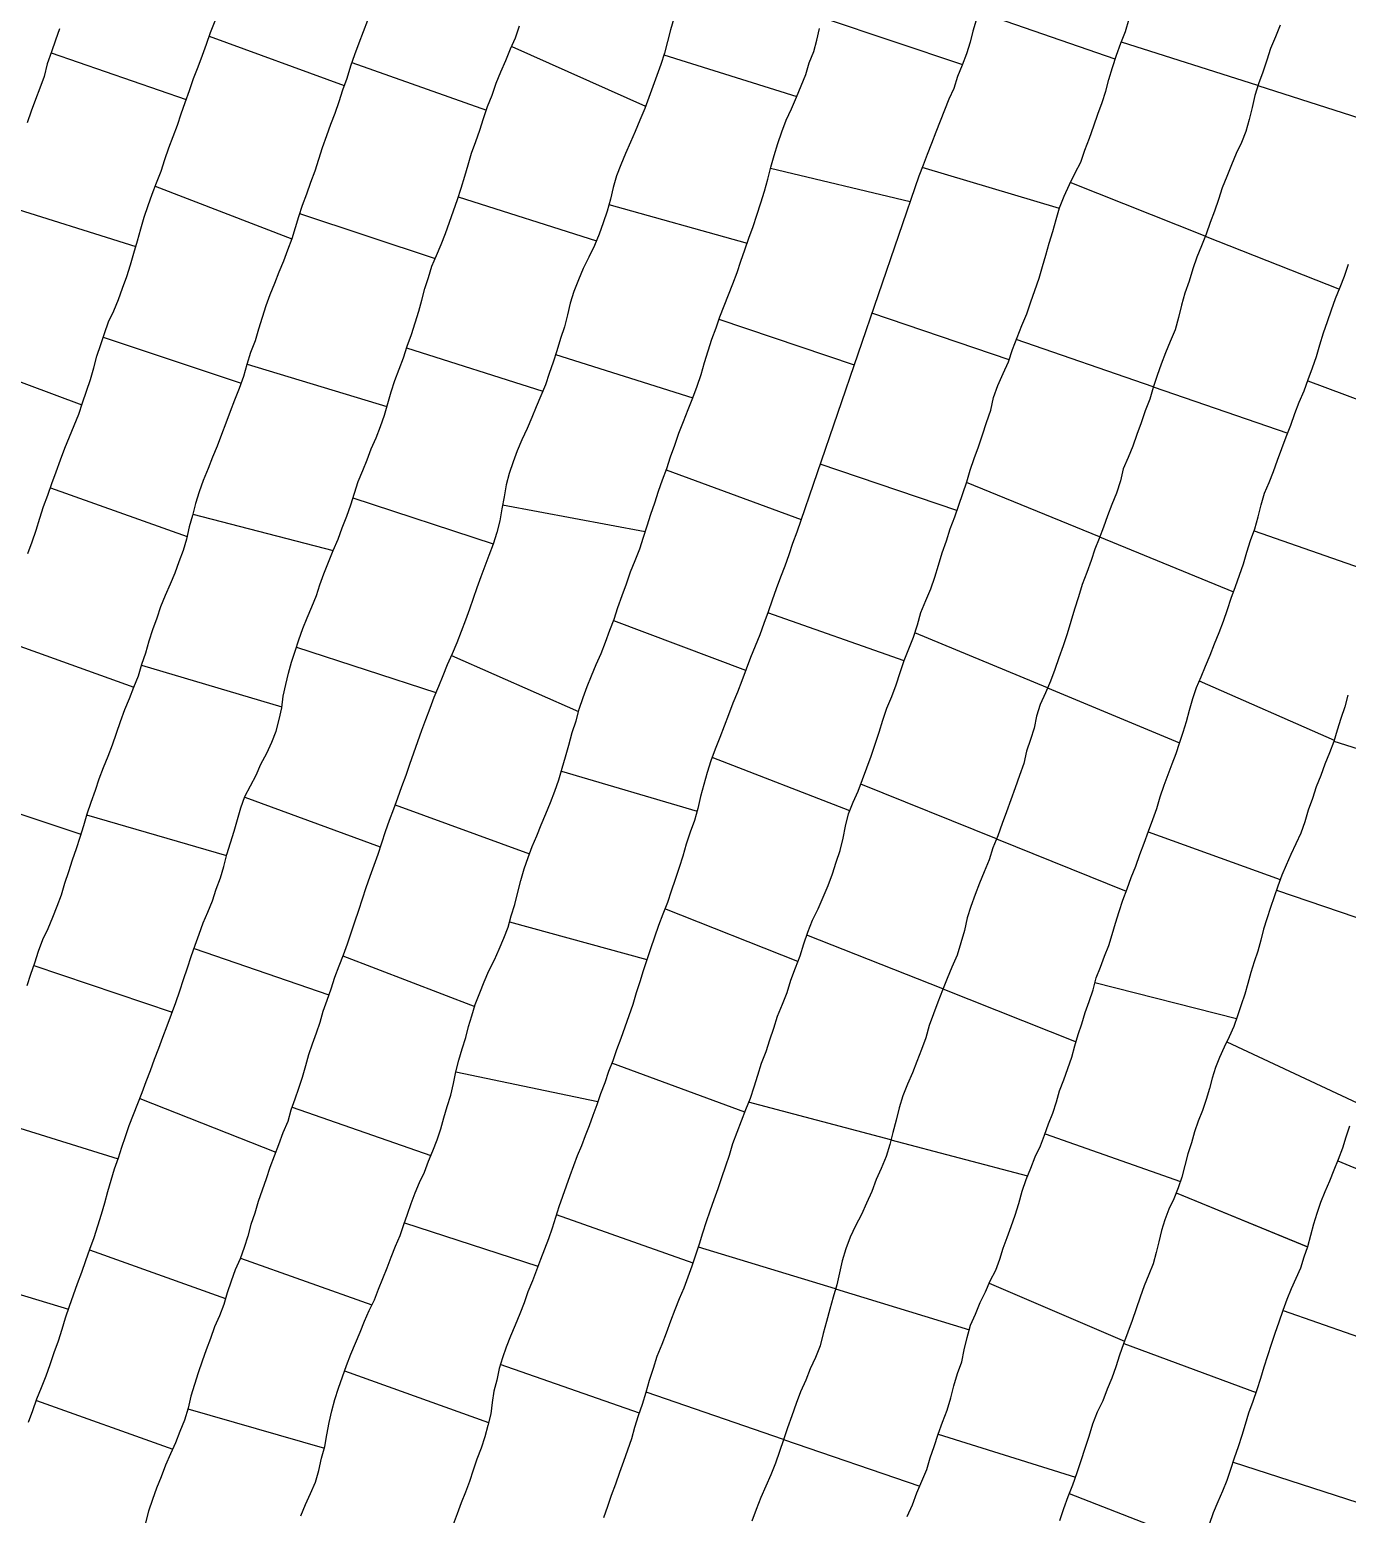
# Model space of a CAD drawing. Extents: x 703186 to 703989, y 1560402 to 1561368.
# Drawn here: x 703622.23 to 703663.49, y 1560589.44 to 1560635.93 of the extents above; entities that cross this region are included whole.
import ezdxf

# ---------------------------------------------------------------- set-up
doc = ezdxf.new("R2010")
doc.units = 0
doc.layers.add('10124_2002_REAL', color=30, linetype='Continuous')
doc.layers.add('AGROCAD PLL', color=7, linetype='Continuous')

msp = doc.modelspace()

# ---------------------------------------------------------------- linework, layer by layer
at = {"layer": '10124_2002_REAL'}
for points in [[(703632.8097, 1560636.2204), (703632.6738, 1560635.8671), (703632.5383, 1560635.5135), (703632.4013, 1560635.1413), (703632.2769, 1560634.7883), (703632.1627, 1560634.4073), (703632.0213, 1560634.042), (703631.9067, 1560633.6716), (703631.7808, 1560633.3083), (703631.6428, 1560632.9606), (703631.5185, 1560632.6025), (703631.3873, 1560632.2348), (703631.2724, 1560631.8685), (703631.1531, 1560631.5037), (703631.0243, 1560631.1429), (703630.8956, 1560630.7816), (703630.7637, 1560630.4288), (703630.6461, 1560630.0755), (703630.5437, 1560629.7303), (703630.4316, 1560629.3797), (703630.3056, 1560629.0318), (703630.1702, 1560628.6807), (703630.0335, 1560628.3326), (703629.8963, 1560627.98), (703629.7525, 1560627.6239), (703629.6231, 1560627.282), (703629.5061, 1560626.9176), (703629.3916, 1560626.5528), (703629.2861, 1560626.1879), (703629.1436, 1560625.8206), (703629.0311, 1560625.449), (703628.9225, 1560625.0672), (703628.7918, 1560624.6957), (703628.638, 1560624.3342), (703628.5025, 1560623.9716), (703628.3689, 1560623.6102), (703628.2325, 1560623.2535), (703628.0946, 1560622.8912), (703627.9519, 1560622.5455), (703627.8136, 1560622.1876), (703627.6627, 1560621.8181), (703627.5362, 1560621.4585), (703627.4198, 1560621.0918), (703627.3242, 1560620.7215), (703627.2258, 1560620.3611), (703627.137, 1560619.9779), (703627.0309, 1560619.621), (703626.9007, 1560619.2648), (703626.7698, 1560618.9072), (703626.6284, 1560618.5641), (703626.4663, 1560618.2087), (703626.3263, 1560617.8555), (703626.2053, 1560617.5001), (703626.0765, 1560617.1368), (703625.9592, 1560616.7786), (703625.8517, 1560616.4103), (703625.7336, 1560616.0488), (703625.626, 1560615.6882), (703625.4814, 1560615.3321), (703625.3439, 1560614.9781), (703625.1936, 1560614.6291), (703625.0616, 1560614.2572), (703624.9402, 1560613.8886), (703624.8086, 1560613.5266), (703624.6763, 1560613.1664), (703624.5272, 1560612.8152), (703624.3944, 1560612.4599), (703624.275, 1560612.1028), (703624.1471, 1560611.7344), (703624.0192, 1560611.3666), (703623.9124, 1560610.999), (703623.7991, 1560610.6374), (703623.6843, 1560610.2739), (703623.5574, 1560609.9197), (703623.442, 1560609.562), (703623.3215, 1560609.1911), (703623.2109, 1560608.8253), (703623.0795, 1560608.4716), (703622.9432, 1560608.1253), (703622.7924, 1560607.778), (703622.6338, 1560607.4267), (703622.4951, 1560607.0645), (703622.3766, 1560606.6956), (703622.2563, 1560606.3404), (703622.1415, 1560605.9856)], [(703622.1719, 1560619.5228), (703622.301, 1560619.8919), (703622.4272, 1560620.2609), (703622.5422, 1560620.6362), (703622.6628, 1560620.9979), (703622.7947, 1560621.3548), (703622.9242, 1560621.7175), (703623.06, 1560622.0855), (703623.1941, 1560622.4594), (703623.333, 1560622.8257), (703623.4751, 1560623.18), (703623.6255, 1560623.5315), (703623.7625, 1560623.8954), (703623.8845, 1560624.2508), (703624.0079, 1560624.6127), (703624.1288, 1560624.9795), (703624.234, 1560625.3455), (703624.3329, 1560625.7037), (703624.4547, 1560626.075), (703624.5706, 1560626.4214), (703624.6967, 1560626.7817), (703624.8635, 1560627.1304), (703625.0039, 1560627.4823), (703625.1364, 1560627.8339), (703625.2676, 1560628.2043), (703625.3886, 1560628.566), (703625.4848, 1560628.9379), (703625.5998, 1560629.322), (703625.7053, 1560629.6934), (703625.8102, 1560630.0608), (703625.9333, 1560630.4213), (703626.0585, 1560630.7788), (703626.1949, 1560631.1334), (703626.34, 1560631.4955), (703626.4559, 1560631.8641), (703626.5854, 1560632.2343), (703626.7156, 1560632.5861), (703626.8572, 1560632.9387), (703626.9657, 1560633.2963), (703627.0917, 1560633.6554), (703627.231, 1560634.0302), (703627.354, 1560634.4007), (703627.5007, 1560634.7721), (703627.6377, 1560635.1281), (703627.7613, 1560635.4805), (703627.8943, 1560635.8457), (703628.0397, 1560636.2057)], [(703622.195, 1560592.3203), (703622.3238, 1560592.6872), (703622.454, 1560593.0509), (703622.5925, 1560593.4133), (703622.7415, 1560593.7722), (703622.8718, 1560594.1328), (703622.9951, 1560594.5018), (703623.1253, 1560594.8737), (703623.2471, 1560595.2372), (703623.3444, 1560595.5928), (703623.4692, 1560595.9547), (703623.5981, 1560596.3103), (703623.7277, 1560596.6651), (703623.8571, 1560597.0261), (703623.9846, 1560597.3845), (703624.1129, 1560597.7443), (703624.2474, 1560598.1051), (703624.3579, 1560598.4744), (703624.4778, 1560598.8331), (703624.5775, 1560599.1915), (703624.6759, 1560599.5473), (703624.7766, 1560599.8988), (703624.8794, 1560600.2533), (703625.0034, 1560600.6007), (703625.1174, 1560600.9378), (703625.2322, 1560601.2682), (703625.342, 1560601.6133), (703625.4749, 1560601.956), (703625.6184, 1560602.3032), (703625.7535, 1560602.646), (703625.8753, 1560602.9932), (703626.0069, 1560603.3397), (703626.1324, 1560603.6904), (703626.2678, 1560604.0366), (703626.398, 1560604.3798), (703626.5348, 1560604.7367), (703626.6658, 1560605.098), (703626.8015, 1560605.4615), (703626.9251, 1560605.8329), (703627.0435, 1560606.1889), (703627.1641, 1560606.5527), (703627.2874, 1560606.9067), (703627.4095, 1560607.2607), (703627.5311, 1560607.6112), (703627.6584, 1560607.9651), (703627.8078, 1560608.2984), (703627.9491, 1560608.65), (703628.0669, 1560609.0124), (703628.1991, 1560609.3661), (703628.304, 1560609.7269), (703628.4025, 1560610.1011), (703628.5179, 1560610.4652), (703628.6326, 1560610.8298), (703628.7378, 1560611.1984), (703628.84, 1560611.5673), (703628.9686, 1560611.9174), (703629.138, 1560612.2545), (703629.3194, 1560612.582), (703629.4687, 1560612.9325), (703629.6524, 1560613.2742), (703629.8148, 1560613.6184), (703629.9418, 1560613.9679), (703630.0433, 1560614.3299), (703630.119, 1560614.6927), (703630.1692, 1560615.0616), (703630.2498, 1560615.4213), (703630.3278, 1560615.7787), (703630.4263, 1560616.129), (703630.5453, 1560616.4738), (703630.6579, 1560616.8201), (703630.7836, 1560617.1744), (703630.9208, 1560617.5159), (703631.0666, 1560617.8608), (703631.2061, 1560618.2091), (703631.316, 1560618.5421), (703631.4386, 1560618.8955), (703631.5852, 1560619.2519), (703631.7277, 1560619.6187), (703631.8849, 1560619.9718), (703632.016, 1560620.334), (703632.1533, 1560620.6919), (703632.2823, 1560621.0553), (703632.4011, 1560621.4193), (703632.5176, 1560621.779), (703632.6563, 1560622.1229), (703632.7945, 1560622.4567), (703632.9254, 1560622.8002), (703633.0799, 1560623.1488), (703633.2135, 1560623.5043), (703633.3384, 1560623.8597), (703633.4375, 1560624.2285), (703633.5421, 1560624.5915), (703633.659, 1560624.946), (703633.7952, 1560625.3018), (703633.9303, 1560625.6541), (703634.047, 1560626.0212), (703634.1786, 1560626.3889), (703634.2994, 1560626.7533), (703634.416, 1560627.1119), (703634.5054, 1560627.4656), (703634.6007, 1560627.8242), (703634.7191, 1560628.1737), (703634.8206, 1560628.5206), (703634.961, 1560628.8577), (703635.114, 1560629.2009), (703635.2463, 1560629.5485), (703635.3683, 1560629.8993), (703635.4958, 1560630.2599), (703635.6226, 1560630.6156), (703635.7363, 1560630.9716), (703635.8506, 1560631.3477), (703635.953, 1560631.6947), (703636.0657, 1560632.0668), (703636.2025, 1560632.4295), (703636.3213, 1560632.7823), (703636.4369, 1560633.1511), (703636.5637, 1560633.5211), (703636.7084, 1560633.8809), (703636.8302, 1560634.2549), (703636.9851, 1560634.614), (703637.14, 1560634.9668), (703637.2871, 1560635.3277), (703637.4436, 1560635.6798), (703637.5679, 1560636.0519)], [(703642.3994, 1560636.2769), (703642.2975, 1560635.924), (703642.2044, 1560635.5585), (703642.1057, 1560635.1981), (703641.9948, 1560634.8438), (703641.8626, 1560634.5017), (703641.7369, 1560634.156), (703641.6146, 1560633.8038), (703641.4865, 1560633.4609), (703641.333, 1560633.0981), (703641.1835, 1560632.7477), (703641.0363, 1560632.4047), (703640.884, 1560632.05), (703640.7361, 1560631.7025), (703640.603, 1560631.356), (703640.5032, 1560630.9888), (703640.4119, 1560630.619), (703640.3083, 1560630.2474), (703640.1884, 1560629.8875), (703640.0565, 1560629.5262), (703639.9131, 1560629.1677), (703639.7336, 1560628.8043), (703639.554, 1560628.4557), (703639.4135, 1560628.0927), (703639.2628, 1560627.7337), (703639.1485, 1560627.3708), (703639.0637, 1560627.0023), (703638.973, 1560626.6227), (703638.8451, 1560626.2602), (703638.7366, 1560625.8794), (703638.6235, 1560625.5204), (703638.4975, 1560625.1642), (703638.3767, 1560624.8065), (703638.2339, 1560624.4642), (703638.0843, 1560624.1173), (703637.9496, 1560623.7836), (703637.8071, 1560623.4398), (703637.6368, 1560623.0903), (703637.4969, 1560622.7457), (703637.3629, 1560622.3956), (703637.2432, 1560622.0347), (703637.1498, 1560621.6776), (703637.0835, 1560621.2999), (703637.0136, 1560620.927), (703636.9467, 1560620.552), (703636.8538, 1560620.1875), (703636.7376, 1560619.824), (703636.6015, 1560619.4688), (703636.483, 1560619.1353), (703636.3548, 1560618.7932), (703636.2316, 1560618.4489), (703636.1119, 1560618.1216), (703635.9949, 1560617.7835), (703635.872, 1560617.4359), (703635.7385, 1560617.0891), (703635.6009, 1560616.7302), (703635.4544, 1560616.3808), (703635.3038, 1560616.0371), (703635.1635, 1560615.693), (703635.0247, 1560615.3589), (703634.8847, 1560615.0169), (703634.7531, 1560614.6722), (703634.6266, 1560614.3216), (703634.496, 1560613.9795), (703634.3664, 1560613.6327), (703634.2469, 1560613.2741), (703634.1245, 1560612.9223), (703634.0047, 1560612.5702), (703633.875, 1560612.2176), (703633.7457, 1560611.8701), (703633.6189, 1560611.5209), (703633.4793, 1560611.1707), (703633.3596, 1560610.8109), (703633.2435, 1560610.4551), (703633.1282, 1560610.1019), (703633.001, 1560609.7609), (703632.8748, 1560609.4074), (703632.7542, 1560609.0531), (703632.6353, 1560608.7002), (703632.5233, 1560608.3436), (703632.4024, 1560607.9838), (703632.284, 1560607.6337), (703632.1691, 1560607.296), (703632.0416, 1560606.9539), (703631.9053, 1560606.6002), (703631.7721, 1560606.2468), (703631.6553, 1560605.8791), (703631.5347, 1560605.5295), (703631.4092, 1560605.1801), (703631.3097, 1560604.8419), (703631.2, 1560604.5091), (703631.0725, 1560604.1591), (703630.9598, 1560603.8261), (703630.8645, 1560603.4816), (703630.7609, 1560603.1146), (703630.6452, 1560602.7725), (703630.5308, 1560602.4394), (703630.41, 1560602.094), (703630.3058, 1560601.7374), (703630.1553, 1560601.3824), (703630.0178, 1560601.0145), (703629.8867, 1560600.6555), (703629.7522, 1560600.3004), (703629.6305, 1560599.9437), (703629.5081, 1560599.5892), (703629.3829, 1560599.2332), (703629.2754, 1560598.8727), (703629.1508, 1560598.5104), (703629.0544, 1560598.146), (703628.9451, 1560597.7953), (703628.8171, 1560597.4361), (703628.6663, 1560597.0956), (703628.533, 1560596.7382), (703628.4151, 1560596.3783), (703628.3068, 1560596.0115), (703628.1707, 1560595.6563), (703628.0181, 1560595.308), (703627.8933, 1560594.9496), (703627.7492, 1560594.5925), (703627.6308, 1560594.2338), (703627.5057, 1560593.8742), (703627.3859, 1560593.5064), (703627.2787, 1560593.1406), (703627.1888, 1560592.7627), (703627.0784, 1560592.3827), (703626.9324, 1560592.0355), (703626.7951, 1560591.6796), (703626.6389, 1560591.3298), (703626.4833, 1560590.9758), (703626.3421, 1560590.6148), (703626.2006, 1560590.2621), (703626.0687, 1560589.8997), (703625.9522, 1560589.5331), (703625.8493, 1560589.1757)], [(703651.8653, 1560636.2336), (703651.7607, 1560635.8852), (703651.6771, 1560635.5353), (703651.565, 1560635.178), (703651.4268, 1560634.8179), (703651.2778, 1560634.4632), (703651.1685, 1560634.093), (703651.0141, 1560633.7553), (703650.8754, 1560633.4138), (703650.733, 1560633.0716), (703650.6004, 1560632.7187), (703650.4676, 1560632.3638), (703650.3287, 1560632.0226), (703650.2019, 1560631.6849), (703650.0663, 1560631.3397), (703646.2519, 1560620.1999), (703646.1124, 1560619.8375), (703645.9992, 1560619.4854), (703645.8757, 1560619.1348), (703645.7426, 1560618.7827), (703645.6018, 1560618.4256), (703645.4774, 1560618.0609), (703645.3537, 1560617.7044), (703645.2199, 1560617.3395), (703645.0871, 1560616.9794), (703644.9436, 1560616.6223), (703644.7978, 1560616.2664), (703644.6585, 1560615.9093), (703644.5236, 1560615.5419), (703644.3877, 1560615.1884), (703644.2483, 1560614.8357), (703644.1098, 1560614.4797), (703643.9765, 1560614.1244), (703643.8368, 1560613.7631), (703643.6909, 1560613.4028), (703643.5589, 1560613.0399), (703643.4379, 1560612.6703), (703643.3356, 1560612.2986), (703643.2375, 1560611.9228), (703643.1458, 1560611.5444), (703643.0449, 1560611.1679), (703642.9072, 1560610.7973), (703642.7843, 1560610.426), (703642.6747, 1560610.0537), (703642.5664, 1560609.6901), (703642.443, 1560609.3196), (703642.312, 1560608.9502), (703642.1952, 1560608.5951), (703642.0516, 1560608.23), (703641.9149, 1560607.8732), (703641.7876, 1560607.5155), (703641.665, 1560607.1513), (703641.5499, 1560606.8042), (703641.4392, 1560606.4592), (703641.3301, 1560606.1139), (703641.2172, 1560605.7712), (703641.1122, 1560605.4073), (703640.9932, 1560605.0481), (703640.868, 1560604.6917), (703640.7381, 1560604.3378), (703640.6051, 1560603.9865), (703640.4857, 1560603.6445), (703640.3517, 1560603.3035), (703640.2334, 1560602.9537), (703640.1015, 1560602.6053), (703639.9825, 1560602.2608), (703639.864, 1560601.9253), (703639.7468, 1560601.6035), (703639.6209, 1560601.2865), (703639.5019, 1560600.9767), (703639.3737, 1560600.668), (703639.2552, 1560600.3492), (703639.1427, 1560600.0359), (703639.0227, 1560599.7167), (703638.9106, 1560599.3884), (703638.797, 1560599.0633), (703638.6972, 1560598.7331), (703638.5912, 1560598.3995), (703638.4681, 1560598.0665), (703638.3454, 1560597.7402), (703638.2255, 1560597.4168), (703638.0949, 1560597.0868), (703637.9691, 1560596.7504), (703637.8301, 1560596.4062), (703637.7081, 1560596.0588), (703637.5732, 1560595.7125), (703637.4273, 1560595.3595), (703637.2814, 1560595.0219), (703637.1504, 1560594.6775), (703637.0291, 1560594.3438), (703636.9256, 1560594.0037), (703636.8534, 1560593.6425), (703636.7656, 1560593.2955), (703636.7104, 1560592.9443), (703636.6672, 1560592.5803), (703636.5724, 1560592.2175), (703636.4815, 1560591.8616), (703636.3617, 1560591.5154), (703636.2292, 1560591.1676), (703636.1168, 1560590.8227), (703636.0016, 1560590.4705), (703635.8711, 1560590.1281), (703635.7436, 1560589.797), (703635.6132, 1560589.4571), (703635.4869, 1560589.1158)], [(703640.2011, 1560589.339), (703640.3293, 1560589.6917), (703640.4483, 1560590.0392), (703640.582, 1560590.3952), (703640.7103, 1560590.7552), (703640.8304, 1560591.1035), (703640.9621, 1560591.4585), (703641.0779, 1560591.8145), (703641.1811, 1560592.173), (703641.2961, 1560592.5366), (703641.4205, 1560592.8925), (703641.5302, 1560593.2688), (703641.6363, 1560593.639), (703641.7559, 1560594.0183), (703641.8809, 1560594.3916), (703642.03, 1560594.7627), (703642.1708, 1560595.1203), (703642.3012, 1560595.4937), (703642.4396, 1560595.8509), (703642.5776, 1560596.2001), (703642.7191, 1560596.5348), (703642.8499, 1560596.8719), (703642.9717, 1560597.2198), (703643.0912, 1560597.5598), (703643.2029, 1560597.9046), (703643.3033, 1560598.2495), (703643.416, 1560598.6039), (703643.5402, 1560598.9455), (703643.6601, 1560599.2935), (703643.7858, 1560599.6433), (703643.9055, 1560599.9824), (703644.0302, 1560600.3474), (703644.1396, 1560600.6882), (703644.245, 1560601.0498), (703644.3783, 1560601.4103), (703644.5185, 1560601.7638), (703644.648, 1560602.1163), (703644.7935, 1560602.4737), (703644.9084, 1560602.8299), (703645.0239, 1560603.1923), (703645.1454, 1560603.569), (703645.2859, 1560603.9327), (703645.4027, 1560604.3012), (703645.5257, 1560604.6666), (703645.6393, 1560605.0355), (703645.7998, 1560605.413), (703645.9435, 1560605.7812), (703646.0662, 1560606.1631), (703646.2048, 1560606.5562), (703646.3507, 1560606.923), (703646.4712, 1560607.3065), (703646.5902, 1560607.6744), (703646.7419, 1560608.0401), (703646.9195, 1560608.4034), (703647.0717, 1560608.7663), (703647.2301, 1560609.1276), (703647.3624, 1560609.4965), (703647.482, 1560609.8644), (703647.6011, 1560610.2318), (703647.6951, 1560610.6106), (703647.7725, 1560610.9909), (703647.8686, 1560611.3711), (703648.011, 1560611.7377), (703648.1704, 1560612.0841), (703648.3004, 1560612.445), (703648.4373, 1560612.817), (703648.5802, 1560613.1782), (703648.6979, 1560613.5586), (703648.8262, 1560613.9289), (703648.942, 1560614.3092), (703649.0659, 1560614.686), (703649.2217, 1560615.0476), (703649.3559, 1560615.4182), (703649.482, 1560615.798), (703649.6143, 1560616.172), (703649.7588, 1560616.5469), (703649.9037, 1560616.9123), (703650.0231, 1560617.2901), (703650.1307, 1560617.6798), (703650.2898, 1560618.0519), (703650.4501, 1560618.4171), (703650.5667, 1560618.7851), (703650.6846, 1560619.1633), (703650.8005, 1560619.5463), (703650.9341, 1560619.9278), (703651.0515, 1560620.305), (703651.1932, 1560620.6718), (703651.3183, 1560621.0408), (703651.4434, 1560621.4046), (703651.5682, 1560621.7721), (703651.6805, 1560622.1412), (703651.7996, 1560622.5054), (703651.943, 1560622.8708), (703652.0677, 1560623.2435), (703652.189, 1560623.6289), (703652.3202, 1560624.0121), (703652.4122, 1560624.4127), (703652.5388, 1560624.7883), (703652.7116, 1560625.1618), (703652.8721, 1560625.5334), (703653.0021, 1560625.9158), (703653.1462, 1560626.2935), (703653.2969, 1560626.667), (703653.452, 1560627.0351), (703653.5745, 1560627.4065), (703653.7028, 1560627.768), (703653.8422, 1560628.1501), (703653.9385, 1560628.5154), (703654.0482, 1560628.8709), (703654.1548, 1560629.2431), (703654.2651, 1560629.6089), (703654.3673, 1560629.9916), (703654.4751, 1560630.3517), (703654.6171, 1560630.7215), (703654.7828, 1560631.0832), (703654.9637, 1560631.4436), (703655.1383, 1560631.7819), (703655.266, 1560632.1587), (703655.4106, 1560632.5329), (703655.548, 1560632.9164), (703655.678, 1560633.2828), (703655.8119, 1560633.6486), (703655.9244, 1560634.0107), (703656.0224, 1560634.3718), (703656.1293, 1560634.7509), (703656.2598, 1560635.1284), (703656.3963, 1560635.5047), (703656.5439, 1560635.8749), (703656.6608, 1560636.2664)], [(703661.3862, 1560636.0753), (703661.2357, 1560635.7079), (703661.0844, 1560635.3407), (703660.9647, 1560634.9758), (703660.8372, 1560634.6047), (703660.7059, 1560634.237), (703660.5893, 1560633.8712), (703660.5082, 1560633.4945), (703660.4148, 1560633.1199), (703660.3093, 1560632.7479), (703660.1734, 1560632.3977), (703660.0063, 1560632.0554), (703659.8584, 1560631.6986), (703659.7117, 1560631.337), (703659.5694, 1560630.976), (703659.4495, 1560630.6088), (703659.3301, 1560630.2453), (703659.191, 1560629.8885), (703659.0616, 1560629.5265), (703658.9183, 1560629.1647), (703658.7787, 1560628.8047), (703658.649, 1560628.4398), (703658.5334, 1560628.0611), (703658.3984, 1560627.6821), (703658.2966, 1560627.3057), (703658.2013, 1560626.9207), (703658.0964, 1560626.5317), (703657.9446, 1560626.1673), (703657.7961, 1560625.8095), (703657.6525, 1560625.4575), (703657.5321, 1560625.1014), (703657.4045, 1560624.7306), (703657.2989, 1560624.3598), (703657.1577, 1560623.9948), (703657.0275, 1560623.6198), (703656.8932, 1560623.2573), (703656.7658, 1560622.8937), (703656.622, 1560622.5338), (703656.4714, 1560622.1756), (703656.3794, 1560621.7989), (703656.2573, 1560621.4178), (703656.1116, 1560621.0634), (703655.9723, 1560620.7053), (703655.854, 1560620.3478), (703655.7119, 1560620), (703655.5842, 1560619.6634), (703655.4617, 1560619.3107), (703655.3261, 1560618.9305), (703655.1839, 1560618.5558), (703655.0657, 1560618.1694), (703654.9436, 1560617.7807), (703654.8282, 1560617.403), (703654.7107, 1560617.0158), (703654.5893, 1560616.6383), (703654.4584, 1560616.262), (703654.3255, 1560615.8917), (703654.1876, 1560615.5343), (703654.0337, 1560615.1642), (703653.872, 1560614.8015), (703653.7585, 1560614.4386), (703653.6824, 1560614.0555), (703653.5632, 1560613.7017), (703653.4433, 1560613.3373), (703653.3523, 1560612.9531), (703653.2175, 1560612.5774), (703653.084, 1560612.1932), (703652.9473, 1560611.816), (703652.8133, 1560611.4397), (703652.6793, 1560611.0693), (703652.5388, 1560610.6883), (703652.3879, 1560610.3145), (703652.2668, 1560609.9355), (703652.1197, 1560609.5558), (703651.9673, 1560609.2028), (703651.8307, 1560608.853), (703651.6987, 1560608.4702), (703651.5858, 1560608.1145), (703651.4968, 1560607.7237), (703651.3887, 1560607.3331), (703651.269, 1560606.9476), (703651.1029, 1560606.5764), (703650.9524, 1560606.2172), (703650.8083, 1560605.8532), (703650.6625, 1560605.4792), (703650.5273, 1560605.1099), (703650.3973, 1560604.7447), (703650.2888, 1560604.3616), (703650.1572, 1560603.9969), (703650.0093, 1560603.6208), (703649.8694, 1560603.2635), (703649.7162, 1560602.9057), (703649.5693, 1560602.5481), (703649.4495, 1560602.1692), (703649.3546, 1560601.7868), (703649.2583, 1560601.4007), (703649.1589, 1560601.0235), (703649.0481, 1560600.6393), (703648.8942, 1560600.2641), (703648.7355, 1560599.9192), (703648.5998, 1560599.5468), (703648.4274, 1560599.1851), (703648.2734, 1560598.8295), (703648.0889, 1560598.477), (703647.9199, 1560598.1149), (703647.7803, 1560597.7504), (703647.6705, 1560597.3752), (703647.5876, 1560597.006), (703647.5005, 1560596.6218), (703647.3838, 1560596.2395), (703647.2809, 1560595.8599), (703647.1756, 1560595.4803), (703647.0749, 1560595.1013), (703646.9823, 1560594.7117), (703646.8346, 1560594.352), (703646.6683, 1560593.9949), (703646.526, 1560593.6351), (703646.3682, 1560593.2732), (703646.2259, 1560592.9137), (703646.0883, 1560592.5274), (703645.9618, 1560592.1494), (703645.8333, 1560591.7752), (703645.7062, 1560591.4042), (703645.5796, 1560591.0379), (703645.4328, 1560590.67), (703645.2736, 1560590.3194), (703645.1169, 1560589.9605), (703644.9773, 1560589.59), (703644.8355, 1560589.2202)], [(703623.1606, 1560635.9599), (703623.0308, 1560635.5996), (703622.91, 1560635.2358), (703622.7801, 1560634.8599), (703622.6792, 1560634.4695), (703622.5501, 1560634.1008), (703622.4082, 1560633.7419), (703622.2775, 1560633.382), (703622.1509, 1560633.0175)], [(703630.7191, 1560589.3913), (703630.8614, 1560589.7455), (703631.0259, 1560590.0949), (703631.1762, 1560590.445), (703631.2787, 1560590.809), (703631.3675, 1560591.1926), (703631.469, 1560591.5579), (703631.5368, 1560591.9302), (703631.6087, 1560592.3099), (703631.6926, 1560592.6761), (703631.7832, 1560593.0382), (703631.8947, 1560593.3936), (703632.0219, 1560593.7485), (703632.1474, 1560594.0975), (703632.2842, 1560594.4488), (703632.4288, 1560594.7944), (703632.5729, 1560595.1429), (703632.7102, 1560595.4856), (703632.8594, 1560595.8186), (703633.0207, 1560596.1552), (703633.15, 1560596.4921), (703633.2829, 1560596.8267), (703633.4164, 1560597.1614), (703633.5475, 1560597.494), (703633.6781, 1560597.8339), (703633.8319, 1560598.1741), (703633.9478, 1560598.5095), (703634.0563, 1560598.843), (703634.1714, 1560599.175), (703634.2983, 1560599.5072), (703634.4334, 1560599.8287), (703634.5915, 1560600.1537), (703634.7113, 1560600.4932), (703634.849, 1560600.8242), (703634.9819, 1560601.1686), (703635.1, 1560601.5123), (703635.1976, 1560601.8583), (703635.3011, 1560602.2116), (703635.4124, 1560602.5679), (703635.4983, 1560602.9269), (703635.5756, 1560603.2966), (703635.6693, 1560603.662), (703635.7695, 1560604.0178), (703635.8825, 1560604.3741), (703635.9726, 1560604.719), (703636.0751, 1560605.0532), (703636.1821, 1560605.4022), (703636.3182, 1560605.7675), (703636.4595, 1560606.1164), (703636.6056, 1560606.456), (703636.7821, 1560606.7986), (703636.9287, 1560607.135), (703637.0738, 1560607.48), (703637.2083, 1560607.8249), (703637.3058, 1560608.181), (703637.4178, 1560608.5408), (703637.514, 1560608.9171), (703637.6087, 1560609.2909), (703637.7103, 1560609.6565), (703637.8369, 1560610.0039), (703637.9659, 1560610.3483), (703638.1031, 1560610.6902), (703638.2417, 1560611.0347), (703638.3885, 1560611.3719), (703638.534, 1560611.7273), (703638.6719, 1560612.0834), (703638.7981, 1560612.4391), (703638.9042, 1560612.8006), (703639.0102, 1560613.1607), (703639.1107, 1560613.5239), (703639.218, 1560613.9173), (703639.3385, 1560614.2845), (703639.4371, 1560614.6557), (703639.5594, 1560615.0182), (703639.6837, 1560615.3573), (703639.8179, 1560615.6951), (703639.9636, 1560616.0527), (703640.1193, 1560616.3997), (703640.2568, 1560616.7551), (703640.396, 1560617.1216), (703640.5267, 1560617.4703), (703640.6485, 1560617.8399), (703640.7771, 1560618.2079), (703640.9144, 1560618.5787), (703641.0444, 1560618.9498), (703641.1873, 1560619.3134), (703641.3336, 1560619.6695), (703641.4478, 1560620.0348), (703641.5617, 1560620.3963), (703641.6793, 1560620.757), (703641.8048, 1560621.1144), (703641.9174, 1560621.4771), (703642.0446, 1560621.8326), (703642.1752, 1560622.1872), (703642.2971, 1560622.5517), (703642.4246, 1560622.9151), (703642.5578, 1560623.2909), (703642.6997, 1560623.6646), (703642.8445, 1560624.032), (703642.9889, 1560624.4003), (703643.1252, 1560624.7688), (703643.2583, 1560625.1342), (703643.3614, 1560625.5095), (703643.4744, 1560625.8739), (703643.5929, 1560626.2365), (703643.7189, 1560626.5918), (703643.8356, 1560626.9367), (703643.9696, 1560627.2868), (703644.1133, 1560627.6265), (703644.2434, 1560627.9762), (703644.3758, 1560628.3246), (703644.4936, 1560628.6824), (703644.6179, 1560629.0408), (703644.7507, 1560629.4042), (703644.8825, 1560629.7658), (703645.0015, 1560630.1272), (703645.1244, 1560630.5046), (703645.2341, 1560630.8758), (703645.343, 1560631.2496), (703645.4327, 1560631.6261), (703645.5405, 1560631.996), (703645.6583, 1560632.3658), (703645.7781, 1560632.7368), (703645.9175, 1560633.1006), (703646.0831, 1560633.4572), (703646.2361, 1560633.8158), (703646.3862, 1560634.1768), (703646.5333, 1560634.5282), (703646.6402, 1560634.8954), (703646.7768, 1560635.2432), (703646.8718, 1560635.598), (703646.9608, 1560635.9724)], [(703649.7042, 1560589.3727), (703649.8693, 1560589.7317), (703650.0102, 1560590.107), (703650.1662, 1560590.4762), (703650.315, 1560590.8401), (703650.4288, 1560591.2082), (703650.5509, 1560591.561), (703650.673, 1560591.9507), (703650.8113, 1560592.328), (703650.9519, 1560592.7045), (703651.0711, 1560593.0867), (703651.1676, 1560593.4662), (703651.2798, 1560593.8458), (703651.4178, 1560594.2138), (703651.4937, 1560594.588), (703651.5855, 1560594.9739), (703651.6918, 1560595.3573), (703651.8417, 1560595.7101), (703651.9871, 1560596.0679), (703652.1558, 1560596.4031), (703652.3041, 1560596.7502), (703652.4758, 1560597.0873), (703652.6032, 1560597.4303), (703652.7126, 1560597.7708), (703652.8349, 1560598.1039), (703652.9577, 1560598.4497), (703653.0856, 1560598.8076), (703653.2005, 1560599.1728), (703653.3101, 1560599.5536), (703653.4285, 1560599.9265), (703653.5726, 1560600.2735), (703653.7154, 1560600.6284), (703653.877, 1560600.9742), (703654.0085, 1560601.3171), (703654.1303, 1560601.6644), (703654.2673, 1560602.0044), (703654.3774, 1560602.3512), (703654.479, 1560602.6955), (703654.6082, 1560603.0427), (703654.7362, 1560603.4042), (703654.8561, 1560603.7526), (703654.9559, 1560604.1053), (703655.0572, 1560604.4607), (703655.1784, 1560604.803), (703655.2804, 1560605.1552), (703655.4048, 1560605.5032), (703655.5236, 1560605.8639), (703655.6184, 1560606.2349), (703655.7542, 1560606.5769), (703655.8884, 1560606.9137), (703656.0148, 1560607.2555), (703656.1271, 1560607.5915), (703656.2253, 1560607.9531), (703656.3381, 1560608.3133), (703656.4589, 1560608.6703), (703656.5926, 1560609.0218), (703656.7228, 1560609.3806), (703656.8607, 1560609.7397), (703656.9932, 1560610.1049), (703657.1267, 1560610.4608), (703657.259, 1560610.8296), (703657.3963, 1560611.1951), (703657.5226, 1560611.5422), (703657.6316, 1560611.9113), (703657.7551, 1560612.2698), (703657.874, 1560612.607), (703658.0023, 1560612.9434), (703658.123, 1560613.2613), (703658.2281, 1560613.5882), (703658.3464, 1560613.9323), (703658.4488, 1560614.271), (703658.5416, 1560614.6238), (703658.6466, 1560614.9891), (703658.7596, 1560615.3322), (703658.9067, 1560615.6673), (703659.0509, 1560615.9995), (703659.1934, 1560616.3443), (703659.3323, 1560616.7028), (703659.4769, 1560617.0533), (703659.6137, 1560617.4118), (703659.7368, 1560617.7716), (703659.8548, 1560618.1322), (703659.9858, 1560618.4918), (703660.1083, 1560618.8479), (703660.2337, 1560619.1989), (703660.3371, 1560619.5685), (703660.459, 1560619.9296), (703660.5865, 1560620.2969), (703660.691, 1560620.6764), (703660.785, 1560621.0502), (703660.8961, 1560621.4144), (703661.0398, 1560621.7521), (703661.18, 1560622.0952), (703661.3034, 1560622.4535), (703661.4313, 1560622.8132), (703661.5759, 1560623.18), (703661.72, 1560623.544), (703661.8443, 1560623.9082), (703661.9841, 1560624.2672), (703662.1353, 1560624.6247), (703662.2651, 1560624.9741), (703662.394, 1560625.3436), (703662.5219, 1560625.7016), (703662.6266, 1560626.0585), (703662.7387, 1560626.437), (703662.8692, 1560626.7933), (703662.9872, 1560627.1608), (703663.1217, 1560627.5158), (703663.2604, 1560627.865), (703663.398, 1560628.2147), (703663.5193, 1560628.5856)], [(703663.5052, 1560615.0948), (703663.404, 1560614.7258), (703663.2888, 1560614.3574), (703663.1729, 1560613.999), (703663.0596, 1560613.6381), (703662.93, 1560613.2805), (703662.7834, 1560612.9311), (703662.6524, 1560612.5737), (703662.5156, 1560612.2197), (703662.393, 1560611.8573), (703662.2607, 1560611.4919), (703662.1551, 1560611.1252), (703662.0282, 1560610.7722), (703661.8787, 1560610.4352), (703661.7211, 1560610.0974), (703661.5757, 1560609.7709), (703661.4329, 1560609.4495), (703661.3116, 1560609.1097), (703661.1992, 1560608.7796), (703661.0864, 1560608.4435), (703660.9657, 1560608.0885), (703660.8644, 1560607.7613), (703660.7737, 1560607.4166), (703660.6834, 1560607.0779), (703660.5743, 1560606.7443), (703660.4703, 1560606.4067), (703660.3728, 1560606.0666), (703660.276, 1560605.7311), (703660.1672, 1560605.3968), (703660.0499, 1560605.0518), (703659.9332, 1560604.7167), (703659.7894, 1560604.3933), (703659.6352, 1560604.0646), (703659.4868, 1560603.7472), (703659.3628, 1560603.4273), (703659.2575, 1560603.0963), (703659.1709, 1560602.7706), (703659.0708, 1560602.426), (703658.9492, 1560602.0884), (703658.8197, 1560601.755), (703658.7031, 1560601.4125), (703658.6092, 1560601.0761), (703658.4955, 1560600.7225), (703658.4009, 1560600.3602), (703658.3082, 1560599.9997), (703658.1917, 1560599.6589), (703658.0535, 1560599.3219), (703657.8967, 1560598.9902), (703657.7698, 1560598.6575), (703657.6724, 1560598.3234), (703657.5863, 1560597.9761), (703657.5032, 1560597.6345), (703657.403, 1560597.2876), (703657.2681, 1560596.9436), (703657.1241, 1560596.5957), (703656.9968, 1560596.2414), (703656.8777, 1560595.8696), (703656.7491, 1560595.5113), (703656.6155, 1560595.1405), (703656.4818, 1560594.7803), (703656.3526, 1560594.4214), (703656.2368, 1560594.0582), (703656.1093, 1560593.7054), (703655.968, 1560593.357), (703655.829, 1560592.9965), (703655.6562, 1560592.6356), (703655.5108, 1560592.2595), (703655.3942, 1560591.8793), (703655.2637, 1560591.4968), (703655.143, 1560591.1133), (703655.0177, 1560590.7341), (703654.8795, 1560590.3528), (703654.7347, 1560589.983), (703654.5975, 1560589.6053), (703654.4739, 1560589.2313)], [(703659.172, 1560589.135), (703659.298, 1560589.4949), (703659.4376, 1560589.836), (703659.5835, 1560590.1749), (703659.7277, 1560590.5097), (703659.8433, 1560590.8524), (703659.9576, 1560591.205), (703660.0812, 1560591.5584), (703660.1923, 1560591.9121), (703660.2952, 1560592.2637), (703660.4079, 1560592.6216), (703660.538, 1560592.9838), (703660.6653, 1560593.3428), (703660.7765, 1560593.7032), (703660.8818, 1560594.0577), (703660.9999, 1560594.4116), (703661.1146, 1560594.7677), (703661.2313, 1560595.1159), (703661.3499, 1560595.467), (703661.4763, 1560595.8282), (703661.6035, 1560596.1729), (703661.7396, 1560596.5053), (703661.8838, 1560596.8364), (703662.027, 1560597.1625), (703662.1403, 1560597.5033), (703662.2482, 1560597.8267), (703662.3466, 1560598.1753), (703662.4386, 1560598.5322), (703662.5426, 1560598.8742), (703662.6575, 1560599.2102), (703662.7887, 1560599.5453), (703662.9399, 1560599.8813), (703663.0742, 1560600.2238), (703663.2134, 1560600.5582), (703663.342, 1560600.9148), (703663.4528, 1560601.2576), (703663.5659, 1560601.5997)]]:
    msp.add_lwpolyline(points, dxfattribs=at)
at = {"layer": 'AGROCAD PLL', "color": 1, "true_color": 0xff0000}
for points in [[(703647.0718, 1560636.303), (703651.4345, 1560634.838)], [(703637.321, 1560635.404), (703641.5158, 1560633.5395)], [(703626.1539, 1560631.0267), (703630.432, 1560629.3811)], [(703626.1539, 1560631.0267), (703630.4321, 1560629.3811)], [(703624.5312, 1560626.3037), (703628.8492, 1560624.8589)], [(703629.0341, 1560625.4589), (703633.412, 1560624.1335)], [(703632.3514, 1560621.267), (703636.7409, 1560619.8344)], [(703632.3514, 1560621.267), (703636.7415, 1560619.8342)], [(703630.5839, 1560616.5925), (703634.9487, 1560615.1732)], [(703625.729, 1560616.0333), (703630.123, 1560614.7222)], [(703658.8511, 1560615.5407), (703663.0748, 1560613.6866)], [(703647.9051, 1560611.4652), (703643.5951, 1560613.1394)], [(703652.4997, 1560610.5914), (703648.2506, 1560612.3067)], [(703652.4997, 1560610.5914), (703648.2506, 1560612.3067)], [(703624.0116, 1560611.3403), (703628.3936, 1560610.0672)], [(703661.2688, 1560608.9841), (703665.7114, 1560607.4714)], [(703650.8227, 1560605.8896), (703646.5589, 1560607.5775)], [(703650.8227, 1560605.8896), (703646.5589, 1560607.5775)], [(703622.3537, 1560606.628), (703626.6889, 1560605.1598)], [(703655.5831, 1560606.0968), (703660.0191, 1560604.9633)], [(703625.6799, 1560602.4592), (703629.9332, 1560600.7829)], [(703630.4435, 1560602.1899), (703634.7854, 1560600.6713)], [(703649.1972, 1560601.1689), (703644.7405, 1560602.3434)], [(703649.1972, 1560601.1689), (703644.7405, 1560602.3434)], [(703652.2714, 1560596.6737), (703656.5121, 1560594.8618)], [(703661.4741, 1560595.8218), (703665.7774, 1560594.3159)], [(703632.089, 1560593.9352), (703636.5976, 1560592.314)], [(703641.3194, 1560592.6032), (703636.9628, 1560594.126)], [(703645.8353, 1560591.781), (703641.5277, 1560593.2602)], [(703645.8353, 1560591.781), (703641.5277, 1560593.2602)], [(703645.8353, 1560591.781), (703641.5277, 1560593.2602)], [(703645.8353, 1560591.781), (703641.5277, 1560593.2602)]]:
    msp.add_lwpolyline(points, dxfattribs=at)
at = {"layer": 'AGROCAD PLL', "color": 3, "true_color": 0x00ff00}
for points in [[(703656.2184, 1560635.0087), (703651.9563, 1560636.4821)], [(703627.8514, 1560635.7278), (703632.078, 1560634.1885)], [(703622.8996, 1560635.2057), (703627.1252, 1560633.7455)], [(703660.6873, 1560634.1785), (703656.411, 1560635.5416)], [(703660.6873, 1560634.1785), (703656.411, 1560635.5416)], [(703632.3162, 1560634.8997), (703636.5276, 1560633.4156)], [(703660.6873, 1560634.1785), (703664.9542, 1560632.8184)], [(703645.4245, 1560631.5919), (703649.796, 1560630.5504)], [(703654.4701, 1560630.335), (703650.1765, 1560631.6203)], [(703659.0388, 1560629.4688), (703654.8127, 1560631.1427)], [(703659.0388, 1560629.4688), (703654.8127, 1560631.1427)], [(703621.2892, 1560630.4744), (703625.5465, 1560629.1439)], [(703635.6487, 1560630.6972), (703639.9725, 1560629.3162)], [(703630.6798, 1560630.1768), (703634.9222, 1560628.7646)], [(703640.3658, 1560630.4537), (703644.6933, 1560629.2472)], [(703659.0388, 1560629.4688), (703663.237, 1560627.806)], [(703643.8109, 1560626.8638), (703648.0433, 1560625.4317)], [(703652.8931, 1560625.5953), (703648.5992, 1560627.0551)], [(703634.0312, 1560625.9715), (703638.297, 1560624.6154)], [(703657.4105, 1560624.7482), (703653.1199, 1560626.2246)], [(703657.4105, 1560624.7482), (703653.1199, 1560626.2246)], [(703619.6026, 1560625.7735), (703623.8629, 1560624.1879)], [(703638.6974, 1560625.7549), (703642.9898, 1560624.4026)], [(703638.6974, 1560625.7549), (703642.9898, 1560624.4027)], [(703662.2508, 1560624.9355), (703666.4824, 1560623.3634)], [(703657.4105, 1560624.7482), (703661.6229, 1560623.2986)], [(703642.1602, 1560622.1464), (703646.3855, 1560620.5901)], [(703651.2623, 1560620.8756), (703646.9803, 1560622.3272)], [(703655.7301, 1560620.0445), (703651.5601, 1560621.7482)], [(703655.7301, 1560620.0445), (703651.5601, 1560621.7482)], [(703622.8781, 1560621.5882), (703627.1562, 1560620.0608)], [(703627.3345, 1560620.7613), (703631.7306, 1560619.6263)], [(703627.3345, 1560620.7613), (703631.731, 1560619.6262)], [(703637.0375, 1560621.0545), (703641.5052, 1560620.2171)], [(703660.5648, 1560620.2343), (703664.7878, 1560618.7684)], [(703655.7301, 1560620.0445), (703659.9268, 1560618.3298)], [(703649.6106, 1560616.1615), (703645.3417, 1560617.6716)], [(703654.0987, 1560615.3205), (703649.9463, 1560617.0472)], [(703654.0987, 1560615.3205), (703649.9463, 1560617.0472)], [(703621.2741, 1560616.8534), (703625.4858, 1560615.343)], [(703621.2741, 1560616.8534), (703625.4857, 1560615.3431)], [(703654.0987, 1560615.3205), (703658.2324, 1560613.6015)], [(703654.0987, 1560615.3205), (703658.2326, 1560613.6014)], [(703663.0622, 1560613.6463), (703667.3333, 1560612.3055)], [(703619.5909, 1560612.1484), (703623.8302, 1560610.7365)], [(703628.9616, 1560611.8984), (703633.2057, 1560610.3394)], [(703633.6668, 1560611.6527), (703637.8813, 1560610.1224)], [(703646.2817, 1560606.7497), (703642.1204, 1560608.4049)], [(703637.253, 1560607.9881), (703641.5522, 1560606.811)], [(703637.253, 1560607.9881), (703641.5521, 1560606.811)], [(703627.3755, 1560607.162), (703631.5957, 1560605.7064)], [(703650.8227, 1560605.8896), (703654.9938, 1560604.2383)], [(703659.7159, 1560604.2366), (703663.7948, 1560602.3231)], [(703635.5743, 1560603.2904), (703640.0173, 1560602.3615)], [(703654.0202, 1560601.3506), (703658.2615, 1560599.8631)], [(703643.0026, 1560597.3077), (703638.7212, 1560598.8125)], [(703624.1036, 1560597.7181), (703628.3623, 1560596.1995)], [(703647.4629, 1560596.4985), (703643.1717, 1560597.8084)], [(703647.4629, 1560596.4985), (703643.1717, 1560597.8084)], [(703619.1633, 1560597.1549), (703623.4393, 1560595.868)], [(703622.4378, 1560593.0057), (703626.7051, 1560591.4781)], [(703650.673, 1560591.9506), (703654.9706, 1560590.6041)], [(703645.8353, 1560591.781), (703650.0989, 1560590.3168)], [(703659.9145, 1560591.0722), (703664.1688, 1560589.6931)], [(703654.7783, 1560590.0943), (703658.9476, 1560588.4618)]]:
    msp.add_lwpolyline(points, dxfattribs=at)
at = {"layer": 'AGROCAD PLL', "color": 5, "true_color": 0x0000ff}
for points in [[(703642.0875, 1560635.1401), (703646.2456, 1560633.8386)], [(703640.5109, 1560617.4281), (703644.6469, 1560615.8778)], [(703635.4318, 1560616.3291), (703639.4177, 1560614.5826)], [(703638.8773, 1560612.7091), (703643.1239, 1560611.4627)], [(703652.4997, 1560610.5914), (703656.5653, 1560608.9501)], [(703657.251, 1560610.8074), (703661.3879, 1560609.3234)], [(703632.0319, 1560606.9286), (703636.1621, 1560605.337)], [(703644.619, 1560602.0374), (703640.4553, 1560603.567)], [(703620.772, 1560601.8862), (703624.9933, 1560600.5725)], [(703649.1972, 1560601.1689), (703653.4762, 1560600.0413)], [(703663.1932, 1560600.5097), (703667.2773, 1560598.8096)], [(703658.1282, 1560599.5039), (703662.2446, 1560597.8158)], [(703658.1282, 1560599.5039), (703662.2451, 1560597.8156)], [(703633.9665, 1560598.5669), (703638.1429, 1560597.2082)], [(703628.8263, 1560597.462), (703632.9438, 1560595.9948)], [(703647.4629, 1560596.4985), (703651.6535, 1560595.2193)], [(703656.4853, 1560594.7898), (703660.6325, 1560593.2504)], [(703627.184, 1560592.7461), (703631.4544, 1560591.5054)]]:
    msp.add_lwpolyline(points, dxfattribs=at)

doc.saveas('drawing.dxf')
